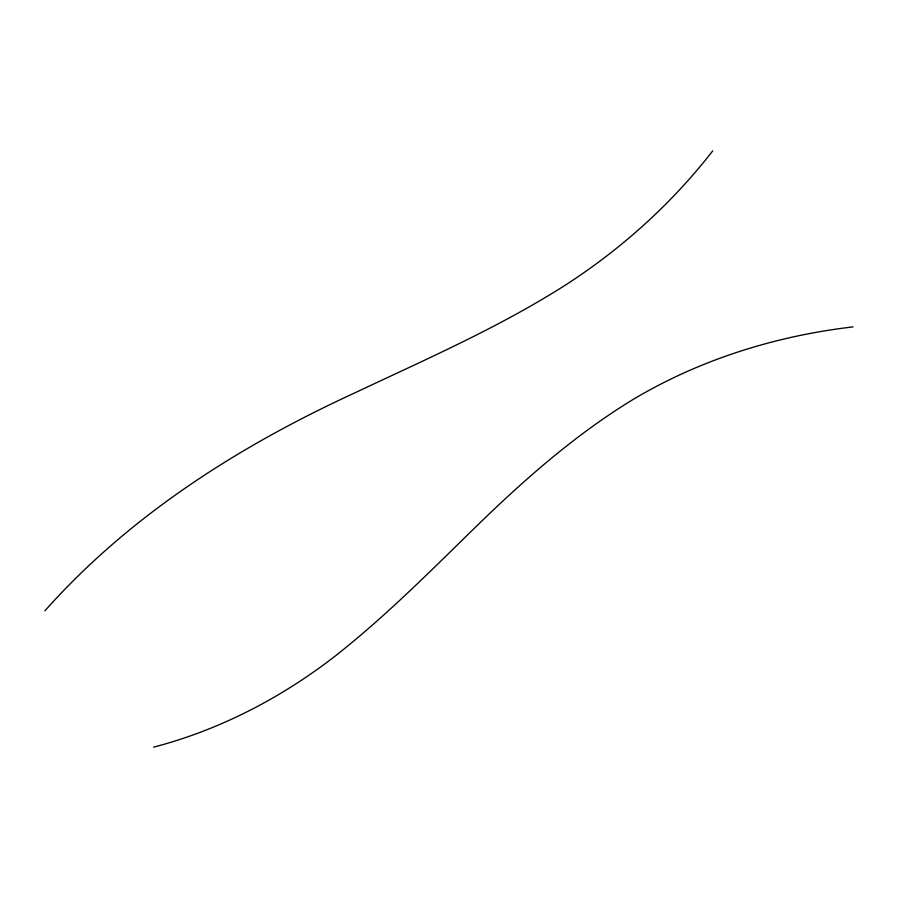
<?xml version="1.0" encoding="UTF-8"?>
<svg xmlns="http://www.w3.org/2000/svg" width="898" height="898" viewBox="0 0 898 898"><rect width="100%" height="100%" fill="white"/><g stroke="black" fill="none" stroke-linecap="round" stroke-linejoin="round"><path stroke-width="1.35" d="M712.743 150.853C671.603 203.756 621.315 249.072 565.022 285.351C498.166 327.849 425.371 359.559 353.924 393.29C238.879 446.261 129.615 515.519 44.9 610.808M153.614 747.147C219.842 729.861 281.377 697.802 335.358 655.933C386.421 615.736 432.118 569.422 478.589 524.151C526.43 477.669 576.999 433.487 634.201 398.791C700.956 359.211 776.198 335.897 853.1 326.883"/></g></svg>
